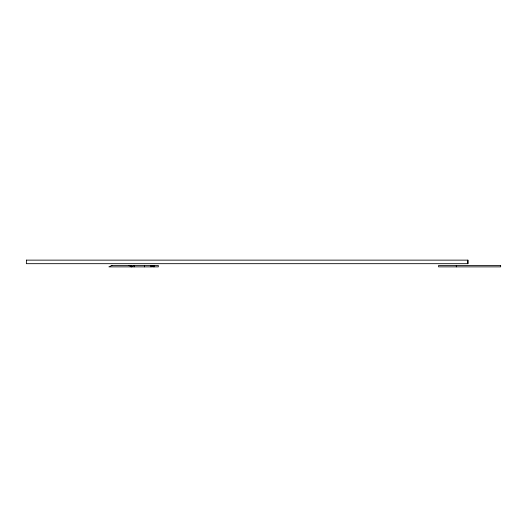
<?xml version="1.0" encoding="UTF-8"?>
<svg xmlns="http://www.w3.org/2000/svg" width="527" height="527" viewBox="0 0 527 527"><rect width="100%" height="100%" fill="white"/><g stroke="black" fill="none" stroke-linecap="round" stroke-linejoin="round"><path stroke-width="0.79" d="M132.257 266.3L131.032 266.866L131.032 265.45M26.35 260.134L467.93 260.134L467.93 263.678L26.35 263.678L26.416 260.134M128.825 265.45L131.902 266.866M467.864 260.134L467.864 263.678M456.329 265.45L456.329 266.866M154.062 265.45L154.062 266.866L150.985 265.45L150.985 266.866M144.497 265.45L144.497 266.866M134.102 265.45L134.102 266.866M111.941 265.45L108.872 266.866L158.317 266.866L158.317 265.45L111.941 265.45M500.65 265.45L438.602 265.45L438.602 266.866L500.65 266.866L500.65 265.45"/></g></svg>
